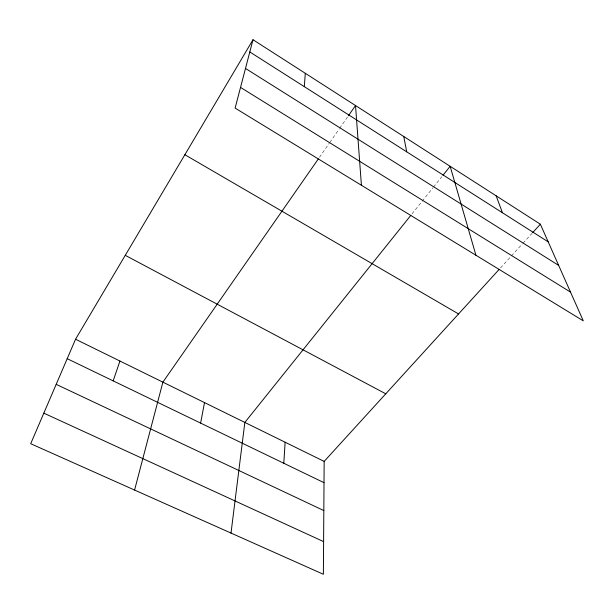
<?xml version="1.0" encoding="UTF-8"?>
<svg xmlns="http://www.w3.org/2000/svg" width="614" height="614" viewBox="0 0 614 614"><rect width="100%" height="100%" fill="white"/><g stroke="black" fill="none" stroke-linecap="round" stroke-linejoin="round"><path stroke-width="0.46" stroke-dasharray="3.07 2.3" d="M319.426 157.361L329.265 143.223M329.818 142.44L339.112 129.093M339.657 128.311L347.854 116.53M412.002 213.895L421.542 201.991M422.133 201.254L432.862 187.861M433.461 187.117L441.804 176.709M500.494 267.934L510.779 256.644M511.424 255.946L522.353 243.95M522.998 243.244L531.993 233.374"/><path stroke-width="0.92" d="M499.205 269.346L324.161 461.406L323.378 574.274L30.7 443.715L75.553 339.235L252.999 39.726L540.351 224.202L583.3 320.861L235.124 108.095L252.999 39.726M283.791 463.263L285.126 442.218M304.321 86.658L305.296 73.304M231.01 533.067L244.848 422.424L410.804 215.384M200.609 423.092L204.516 402.607M134.581 490.056L162.894 382.154L318.336 158.926M113.16 380.872L119.93 361.047M348.407 115.747L355.514 105.539L361.416 185.267M443.001 175.22L450.154 166.294L475.942 255.255M532.637 232.668L540.351 224.202M43.824 413.153L323.609 541.617M56.189 384.349L323.824 510.572M67.21 358.683L324.015 482.681M75.553 339.235L324.161 461.406M125.271 255.324L385.776 393.804M184.868 154.728L458.558 313.946M240.534 87.403L570.536 292.134M245.493 68.438L558.663 265.409M249.806 51.96L548.202 241.87M496.127 195.812L502.459 212.759M403.759 136.515L406.706 151.819"/></g></svg>
